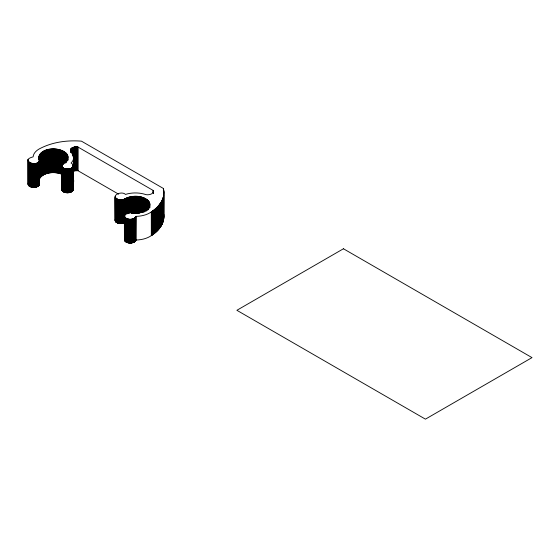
<?xml version="1.0" encoding="UTF-8"?>
<svg xmlns="http://www.w3.org/2000/svg" width="560" height="560" viewBox="0 0 560 560"><rect width="100%" height="100%" fill="white"/><g stroke="black" fill="none" stroke-linecap="round" stroke-linejoin="round"><path stroke-width="0.84" d="M38.92 159.852C38.311 147.679 56.203 146.783 64.057 151.641C72.394 156.408 65.135 161.518 61.684 165.655M124.593 238.812C124.299 244.335 134.344 244.167 136.185 240.016A20.293 11.711 0 0 0 149.737 236.6A47.012 27.139 0 0 0 150.451 236.159C157.934 231.658 164.92 223.664 163.807 214.347M61.684 189.315L61.873 188.538M73.276 165.781C71.862 170.303 63.098 170.303 61.684 165.781M73.276 189.448C71.862 193.963 63.098 193.963 61.684 189.448M38.92 157.318C43.75 169.589 17.129 160.986 33.138 156.856A20.293 11.711 0 0 1 39.067 149.037A47.012 27.139 0 0 1 39.823 148.624C52.514 142.009 67.263 140.056 81.424 141.148L163.401 188.475C166.012 198.436 158.592 207.732 150.451 212.492A47.012 27.139 0 0 1 149.737 212.933A20.293 11.711 0 0 1 136.185 216.356C134.484 220.766 123.151 220.458 124.887 214.655C128.716 210.693 134.666 214.018 139.328 212.702C144.683 212.457 153.048 207.06 148.554 201.145C143.101 195.482 133.861 195.244 126.875 197.876C124.089 199.682 120.512 200.606 117.341 199.192C110.565 195.097 122.136 190.722 125.475 194.425A20.293 11.711 0 0 1 145.992 194.663C148.687 195.209 154.161 194.208 153.223 190.484L77.945 147.028C75.25 146.475 69.776 147.476 70.714 151.2A20.293 11.711 0 0 1 71.113 163.044L72.695 164.255L73.276 165.655M115.073 219.863C115.507 223.979 121.52 224.154 124.523 222.782M28.259 182.98C27.167 188.755 39.858 188.958 39.466 183.274M151.298 211.953L151.326 235.564M39.466 178.71C44.219 171.71 54.663 171.493 61.929 174.216M118.594 194.159L77.945 170.688L73.738 170.926L73.738 147.266M73.087 188.538L73.276 189.315M163.884 191.569L163.877 217.448M163.807 190.68L163.772 218.554M163.737 195.111L163.667 219.219M163.555 189.133L163.597 191.044M163.625 195.776L163.541 219.877M163.457 188.699L163.506 190.61M163.492 196.434L163.443 220.318M163.401 188.475L163.401 191.009M163.387 196.875L163.331 220.759M163.268 197.309L163.205 221.193M163.142 197.75L163.072 221.634M163.002 198.184L163.002 221.851M162.925 198.401L162.848 222.285M162.771 198.835L162.771 222.502M162.687 199.052L162.603 222.936M162.512 199.486L162.512 223.146M162.421 199.696L162.421 223.363M162.33 199.913L162.33 223.58M162.232 200.13L162.134 224.007M162.029 200.557L162.029 224.224M161.924 200.767L161.924 224.434M161.812 200.984L161.812 224.644M161.707 201.194L161.707 224.861M161.588 201.404L161.588 225.071M161.476 201.614L161.476 225.281M161.357 201.831L161.357 225.491M161.231 202.041L161.231 225.701M161.105 202.251L161.105 225.911M160.979 202.454L160.979 226.121M160.853 202.664L160.853 226.331M160.72 202.874L160.72 226.541M160.58 203.084L160.58 226.744M160.44 203.287L160.44 226.954M160.3 203.497L160.3 227.157M160.16 203.7L160.16 227.367M160.013 203.903L160.013 227.57M159.859 204.106L159.859 227.773M159.712 204.309L159.712 227.976M159.558 204.512L159.558 228.179M159.397 204.715L159.397 228.382M159.236 204.918L159.236 228.585M159.075 205.121L159.075 228.788M158.907 205.317L158.907 228.984M158.739 205.52L158.739 229.187M158.571 205.716L158.571 229.383M158.396 205.919L158.396 229.579M158.221 206.115L158.221 229.782M158.046 206.311L158.046 229.978M157.864 206.507L157.864 230.167M157.682 206.703L157.682 230.363M157.493 206.892L157.493 230.559M157.304 207.088L157.304 230.755M157.115 207.277L157.115 230.944M156.919 207.473L156.919 231.133M156.723 207.662L156.723 231.329M156.527 207.851L156.527 231.518M156.324 208.04L156.324 231.707M156.121 208.229L156.121 231.896M155.918 208.418L155.918 232.078M155.708 208.6L155.708 232.267M155.498 208.789L155.498 232.449M155.281 208.971L155.281 232.638M155.071 209.153L155.071 232.82M154.847 209.335L154.847 233.002M154.63 209.517L154.63 233.184M154.406 209.699L154.406 233.366M154.182 209.881L154.182 233.541M153.951 210.056L153.951 233.723M153.727 210.238L153.727 233.898M153.489 210.413L153.489 234.08M153.391 190.974L153.419 193.326M153.265 190.582L153.314 193.249M153.223 190.484L153.223 193.025M153.258 210.588L153.258 234.255M153.02 210.763L153.02 234.43M152.782 210.938L152.782 234.598M152.537 211.106L152.537 234.773M152.299 211.281L152.299 234.941M152.047 211.449L152.047 235.116M151.802 211.617L151.802 235.284M151.55 211.785L151.55 235.452M149.786 203.665L149.786 207.893M149.702 203.336L149.702 207.648M149.604 203.014L149.604 207.242M149.485 202.692L149.485 207.767M149.338 202.377L149.338 207.445M149.177 202.062L149.177 207.977M148.988 201.754L148.988 207.669M148.778 201.446L148.778 208.208M148.554 201.145L148.554 208.754M148.302 200.851L148.302 209.3M148.036 200.557L148.036 209.86M147.749 200.277L147.749 209.573M147.441 199.997L147.441 210.14M147.119 199.731L147.119 209.874M146.769 199.465L146.769 210.455M146.412 199.213L146.412 211.05M146.034 198.968L146.034 210.805M145.642 198.73L145.642 210.567M145.229 198.506L145.229 211.183M144.802 198.289L144.802 211.806M144.361 198.079L144.361 211.603M143.913 197.876L143.913 212.247M143.444 197.694L143.444 212.058M142.961 197.512L142.961 211.883M142.471 197.351L142.471 212.562M141.974 197.19L141.974 212.408M141.456 197.05L141.456 212.261M140.938 196.917L140.938 212.135M140.406 196.798L140.406 212.856M139.867 196.693L139.867 212.751M139.328 196.595L139.328 213.5M138.775 196.511L138.775 213.416M138.222 196.441L138.222 213.346M137.662 196.385L137.662 213.29M137.095 196.343L137.095 213.241M136.528 196.308L136.528 213.213M135.961 196.287L135.961 213.192M135.975 216.356L135.884 240.338M135.835 216.797L135.772 240.59M135.702 217.049L135.702 240.716M135.625 217.175L135.541 240.961M135.443 217.413L135.443 241.08M135.394 196.28L135.394 213.185M135.345 217.532L135.345 241.199M135.233 217.644L135.233 241.311M135.114 217.763L135.114 241.423M134.988 217.868L134.988 241.535M134.855 217.973L134.855 241.64M134.82 196.287L134.82 213.192M134.722 218.078L134.722 241.745M134.575 218.183L134.575 241.843M134.421 218.281L134.421 241.941M134.253 196.308L134.253 213.213M134.26 218.372L134.26 242.039M134.092 218.463L134.092 242.123M133.917 218.547L133.917 242.214M133.686 196.343L133.686 213.241M133.742 218.631L133.742 242.291M133.56 218.708L133.56 242.375M133.371 218.778L133.371 242.445M133.126 196.385L133.126 213.29M133.175 218.848L133.175 242.515M132.979 218.918L132.979 242.578M132.776 218.974L132.776 242.641M132.566 196.441L132.566 213.346M132.573 219.03L132.573 242.697M132.363 219.079L132.363 242.746M132.146 219.128L132.146 242.795M132.006 196.511L132.006 213.416M131.936 219.17L131.936 242.837M131.712 219.205L131.712 242.872M131.46 196.595L131.46 213.5M131.495 219.24L131.495 242.9M131.271 219.268L131.271 242.928M131.047 219.289L131.047 242.949M130.914 196.693L130.914 212.751M130.823 219.303L130.823 242.97M130.592 219.31L130.592 242.977M130.375 196.798L130.375 212.856M130.368 219.317L130.368 242.984M130.137 219.317L130.137 242.984M129.843 196.917L129.843 212.975M129.913 219.317L129.913 242.984M129.682 219.31L129.682 242.97M129.458 219.289L129.458 242.956M129.325 197.05L129.325 213.108M129.234 219.275L129.234 242.935M129.01 219.247L129.01 242.914M128.814 197.19L128.814 213.255M128.786 219.219L128.786 242.886M128.569 219.184L128.569 242.851M128.31 197.351L128.31 213.409M128.352 219.142L128.352 242.809M128.135 219.1L128.135 242.767M127.925 219.051L127.925 242.711M127.82 197.512L127.82 212.73M127.715 218.995L127.715 242.662M127.512 218.939L127.512 242.599M127.337 197.694L127.337 213.752M127.316 218.869L127.316 242.536M127.12 218.806L127.12 242.473M126.931 218.729L126.931 242.396M126.875 197.876L126.875 213.941M126.742 218.652L126.742 242.319M126.567 218.575L126.567 242.242M126.42 198.079L126.42 213.29M126.392 218.491L126.392 242.158M126.224 218.4L126.224 242.067M125.979 198.289L125.979 214.347M126.063 218.309L126.063 241.976M125.909 218.211L125.909 241.878M125.755 218.113L125.755 241.78M125.615 218.008L125.615 241.675M125.552 198.506L125.552 214.564M125.482 217.903L125.482 241.57M125.349 217.798L125.349 241.465M125.174 198.751L125.174 214.809M125.23 217.686L125.23 241.353M125.118 217.574L125.118 241.234M125.02 198.849L125.02 214.907M124.915 217.336L125.013 241.122M124.859 198.94L124.859 214.998M124.831 217.217L124.831 240.877M124.691 199.031L124.691 215.089M124.677 216.965L124.747 240.758M124.593 215.152L124.614 240.506M124.523 199.115L124.516 240.247M124.341 199.199L124.432 239.855M124.159 199.276L124.159 222.936M123.97 199.346L123.97 223.013M123.774 199.416L123.774 223.083M123.578 199.479L123.578 223.146M123.375 199.535L123.375 223.202M123.165 199.591L123.165 223.258M122.955 199.647L122.955 223.307M122.745 199.689L122.745 223.356M122.528 199.731L122.528 223.398M122.304 199.766L122.304 223.433M122.087 199.794L122.087 223.461M121.863 199.822L121.863 223.489M121.639 199.843L121.639 223.51M121.408 199.857L121.408 223.524M121.184 199.871L121.184 223.531M120.953 199.871L120.953 223.538M120.729 199.871L120.729 223.538M120.498 199.871L120.498 223.531M120.274 199.857L120.274 223.524M120.05 199.843L120.05 223.51M119.826 199.822L119.826 223.489M119.602 199.794L119.602 223.461M119.378 199.766L119.378 223.433M119.161 199.731L119.161 223.398M118.944 199.689L118.944 223.356M118.727 199.64L118.727 223.307M118.517 199.591L118.517 223.258M118.314 199.535L118.314 223.202M118.111 199.479L118.111 223.146M117.908 199.416L117.908 223.083M117.719 199.346L117.719 223.013M117.53 199.276L117.53 222.936M117.341 199.192L117.341 222.859M117.166 199.115L117.166 222.782M116.991 199.031L116.991 222.691M116.823 198.94L116.823 222.607M116.662 198.849L116.662 222.509M116.508 198.751L116.508 222.418M116.361 198.653L116.361 222.313M116.221 198.548L116.221 222.215M116.088 198.443L116.088 222.103M115.962 198.331L115.962 221.998M115.843 198.219L115.843 221.886M115.731 198.107L115.731 221.767M115.626 197.988L115.626 221.655M115.535 197.869L115.535 221.536M115.367 197.624L115.444 221.41M115.234 197.372L115.297 221.165M115.136 197.113L115.178 220.906M115.073 196.196L115.101 220.654M77.945 147.028L77.945 170.688M77.777 147L77.777 170.667M77.553 146.972L77.553 170.639M77.329 146.944L77.329 170.611M77.098 146.93L77.098 170.59M76.867 146.916L76.867 170.583M76.636 146.909L76.636 170.569M76.412 146.902L76.412 170.569M76.181 146.902L76.181 170.569M75.95 146.909L75.95 170.576M75.719 146.923L75.719 170.59M75.488 146.944L75.488 170.604M75.264 146.965L75.264 170.632M75.033 146.993L75.033 170.66M74.809 147.028L74.809 170.688M74.592 147.063L74.592 170.73M74.375 147.105L74.375 170.772M74.158 147.154L74.158 170.821M73.948 147.203L73.948 170.87M73.535 147.329L73.535 156.625M73.332 147.392L73.332 156.688M73.248 165.389L73.248 189.714M73.136 147.462L73.136 156.758M73.143 164.997L73.143 190.099M73.087 164.871L73.024 190.351M72.947 147.539L72.947 155.148M72.954 166.817L72.877 190.603M72.765 147.616L72.765 155.225M72.793 167.062L72.793 190.722M72.695 167.181L72.695 190.841M72.583 147.7L72.583 154.462M72.59 167.293L72.59 190.96M72.415 147.791L72.415 153.706M72.478 167.412L72.478 191.072M72.359 167.524L72.359 191.184M72.247 147.882L72.247 153.797M72.233 167.629L72.233 191.296M72.086 147.98L72.086 153.895M72.1 167.741L72.1 191.401M71.96 167.839L71.96 191.506M71.932 148.078L71.932 152.306M71.785 148.183L71.785 152.404M71.813 167.944L71.813 191.604M71.645 148.288L71.645 152.509M71.659 168.035L71.659 191.702M71.512 148.393L71.512 152.621M71.498 168.133L71.498 191.793M71.386 148.505L71.386 151.886M71.267 148.624L71.267 152.005M71.33 168.217L71.33 191.884M71.155 148.736L71.155 152.117M71.155 168.308L71.155 191.968M71.057 148.855L71.057 152.236M70.959 148.981L70.959 152.362M70.98 168.385L70.98 192.052M70.875 149.1L70.798 151.767M70.791 168.462L70.791 192.129M70.728 149.359L70.728 151.893M70.623 149.618L70.546 151.571M70.602 168.539L70.602 192.199M70.518 150.01L70.504 151.83M70.413 168.602L70.413 192.269M70.21 168.672L70.21 192.332M70.007 168.728L70.007 192.395M69.804 168.784L69.804 192.451M69.594 168.833L69.594 192.5M69.377 168.882L69.377 192.542M69.16 168.917L69.16 192.584M68.943 168.959L68.943 192.619M68.719 168.987L68.719 192.654M68.502 169.015L68.502 192.675M68.271 169.036L68.271 192.696M68.047 169.05L68.047 192.717M67.858 156.66L67.893 160.181M67.802 156.338L67.802 159.992M67.823 169.057L67.823 192.724M67.627 155.687L67.725 160.237M67.592 169.064L67.592 192.731M67.501 155.365L67.501 159.593M67.361 155.05L67.361 160.118M67.368 169.064L67.368 192.731M67.193 154.735L67.193 160.65M67.137 169.057L67.137 192.724M67.011 154.42L67.011 160.342M66.913 169.05L66.913 192.717M66.801 154.119L66.801 161.721M66.689 169.036L66.689 192.696M66.577 153.818L66.577 161.42M66.458 169.015L66.458 192.675M66.325 153.517L66.325 161.973M66.241 168.987L66.241 192.654M66.059 153.23L66.059 162.526M66.017 168.959L66.017 192.619M65.772 152.95L65.772 163.086M65.8 168.924L65.8 192.584M65.583 168.882L65.583 192.542M65.464 152.67L65.464 162.813M65.366 168.833L65.366 192.5M65.135 152.404L65.135 162.54M65.156 168.784L65.156 192.451M64.953 168.728L64.953 192.395M64.792 152.138L64.792 162.281M64.75 168.672L64.75 192.332M64.547 168.602L64.547 192.269M64.435 151.886L64.435 162.869M64.358 168.539L64.358 192.199M64.162 168.462L64.162 192.129M64.057 151.641L64.057 163.471M63.98 168.385L63.98 192.052M63.805 168.308L63.805 191.968M63.658 151.403L63.658 164.08M63.63 168.217L63.63 191.884M63.462 168.133L63.462 191.793M63.252 151.172L63.252 163.849M63.301 168.035L63.301 191.702M63.147 167.944L63.147 191.604M63 167.839L63 191.506M62.86 167.741L62.86 191.401M62.825 150.955L62.825 164.479M62.727 167.629L62.727 191.296M62.601 167.524L62.601 191.191M62.384 150.745L62.384 165.116M62.482 167.412L62.482 191.079M62.265 167.181L62.37 190.96M62.167 167.062L62.167 190.722M62.083 166.936L62.083 190.603M61.929 150.549L61.929 164.92M61.929 166.691L62.006 190.477M61.873 164.871L61.873 190.232M61.775 165.13L61.775 189.973M61.467 150.36L61.467 174.027M60.984 150.185L60.984 173.852M60.494 150.017L60.494 173.684M59.99 149.863L59.99 173.53M59.479 149.723L59.479 173.383M58.961 149.59L58.961 173.257M58.429 149.471L58.429 173.131M57.89 149.359L57.89 173.026M57.344 149.268L57.344 172.928M56.798 149.184L56.798 172.851M56.238 149.114L56.238 172.781M55.678 149.058L55.678 172.718M55.118 149.009L55.118 172.676M54.551 148.974L54.551 172.641M53.984 148.96L53.984 172.62M53.41 148.953L53.41 172.62M52.843 148.96L52.843 172.62M52.276 148.974L52.276 172.641M51.709 149.009L51.709 172.676M51.149 149.058L51.149 172.718M50.589 149.114L50.589 172.781M50.029 149.184L50.029 172.851M49.476 149.268L49.476 172.928M48.937 149.359L48.937 173.026M48.398 149.471L48.398 173.131M47.866 149.59L47.866 173.257M47.348 149.723L47.348 173.383M46.837 149.863L46.837 173.53M46.333 150.017L46.333 173.684M45.843 150.185L45.843 173.852M45.36 150.36L45.36 174.027M44.898 150.549L44.898 174.216M44.443 150.745L44.443 174.412M44.002 150.955L44.002 174.622M43.575 151.172L43.575 174.839M43.162 151.403L43.162 175.07M42.77 151.641L42.77 175.301M42.392 151.886L42.392 175.553M42.035 152.138L42.035 175.805M41.692 152.404L41.692 176.064M41.363 152.67L41.363 176.337M41.055 152.95L41.055 176.61M40.768 153.23L40.768 176.897M40.502 153.517L40.502 177.184M40.25 153.818L40.25 177.478M40.026 154.119L40.026 177.779M39.816 154.42L39.816 178.087M39.627 154.735L39.627 178.395M39.508 159.74L39.536 184.45M39.466 155.05L39.466 160.118M39.494 160.916L39.396 184.842M39.319 155.365L39.319 159.593M39.333 161.301L39.333 184.968M39.2 155.687L39.2 159.915M39.263 161.427L39.179 185.213M39.102 156.009L39.102 160.237M39.095 161.672L39.095 185.332M39.018 156.338L38.934 160.181M38.997 161.791L38.997 185.451M38.892 161.903L38.892 185.57M38.78 162.022L38.78 185.682M38.661 162.127L38.661 185.794M38.528 162.239L38.528 185.906M38.395 162.344L38.395 186.011M38.255 162.449L38.255 186.116M38.101 162.547L38.101 186.214M37.947 162.645L37.947 186.305M37.786 162.736L37.786 186.403M37.618 162.827L37.618 186.487M37.443 162.911L37.443 186.571M37.268 162.988L37.268 186.655M37.079 163.065L37.079 186.732M36.89 163.135L36.89 186.802M36.694 163.205L36.694 186.872M36.498 163.268L36.498 186.935M36.295 163.331L36.295 186.991M36.085 163.38L36.085 187.047M35.875 163.429L35.875 187.096M35.658 163.478L35.658 187.145M35.441 163.52L35.441 187.18M35.224 163.548L35.224 187.215M35 163.583L35 187.25M34.776 163.604L34.776 187.271M34.552 163.625L34.552 187.292M34.328 163.639L34.328 187.306M34.097 163.653L34.097 187.313M33.873 163.653L33.873 187.32M33.642 163.653L33.642 187.32M33.418 163.646L33.418 187.313M33.187 163.639L33.187 187.299M32.963 163.618L32.963 187.285M32.739 163.597L32.739 187.264M32.515 163.569L32.515 187.236M32.298 163.541L32.298 187.208M32.074 163.506L32.074 187.166M31.864 163.464L31.864 187.131M31.647 163.415L31.647 187.082M31.437 163.366L31.437 187.033M31.234 163.31L31.234 186.977M31.031 163.247L31.031 186.914M30.835 163.184L30.835 186.851M30.639 163.114L30.639 186.781M30.45 163.044L30.45 186.704M30.268 162.96L30.268 186.627M30.093 162.883L30.093 186.543M29.918 162.792L29.918 186.459M29.75 162.708L29.75 186.368M29.589 162.61L29.589 186.277M29.435 162.512L29.435 186.179M29.288 162.414L29.288 186.081M29.155 162.309L29.155 185.976M29.022 162.204L29.022 185.871M28.896 162.092L28.896 185.759M28.777 161.98L28.777 185.647M28.665 161.868L28.665 185.528M28.567 161.749L28.567 185.416M28.469 161.63L28.469 185.297M28.385 161.504L28.385 185.171M28.259 159.313L28.308 185.052M28.14 159.572L28.175 184.8M28.056 159.824L28.049 184.408M73.64 180.068A20.293 11.711 0 0 1 73.143 183.715M343.448 248.766L236.88 310.296L425.425 419.153L532 357.623L343.448 248.766"/></g></svg>
